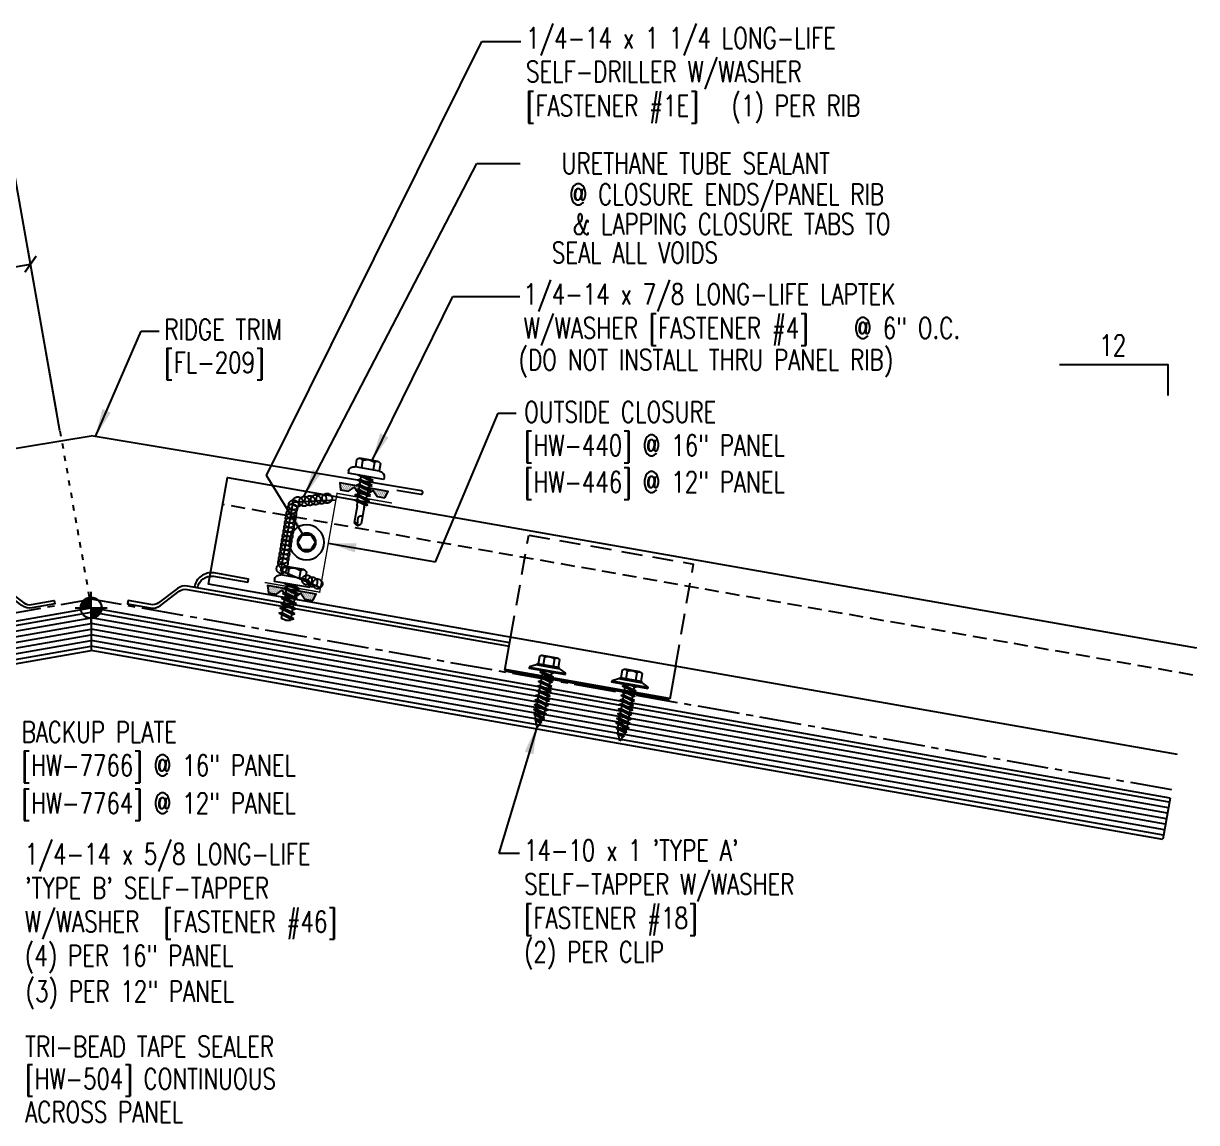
# Model space of a CAD drawing. Header units: inches. Extents: x -2 to 189, y 14 to 99.
# Drawn here: x 19.05 to 40.08, y 14.15 to 33.86 of the extents above; entities that cross this region are included whole.
import ezdxf
from ezdxf.enums import TextEntityAlignment as Align

# ---------------------------------------------------------------- set-up
doc = ezdxf.new("R2010")
doc.units = ezdxf.units.IN
doc.header["$MEASUREMENT"] = 0
for name, pattern in [('CENTER2', [1.125, 0.75, -0.125, 0.125, -0.125]), ('DASH2', [0.1875, 0.125, -0.0625]), ('DOT2', [0.125, 0, -0.125]), ('HIDDEN2', [0.1875, 0.125, -0.0625])]:
    doc.linetypes.add(name, pattern=pattern)
for name, color, linetype in [('BARRIER', 253, 'CENTER2'), ('clip', 5, 'Continuous'), ('CLO', 3, 'Continuous'), ('DIM', 2, 'Continuous'), ('FASTENER', 9, 'Continuous'), ('MARK', 1, 'Continuous'), ('PANEL', 11, 'Continuous'), ('SEALANT', 253, 'CENTER2'), ('SECTION', 11, 'Continuous'), ('STLA', 12, 'Continuous'), ('TAPE', 8, 'Continuous'), ('TEXT', 2, 'Continuous'), ('TRIM', 6, 'Continuous'), ('wood', 3, 'Continuous')]:
    doc.layers.add(name, color=color, linetype=linetype)
doc.styles.add('TEXT', font='SIMPLEX', dxfattribs={"width": 0.75, "height": 6})
doc.styles.add('TEXT1', font='ROMANS.shx', dxfattribs={"width": 0.75, "height": 0.375})
doc.dimstyles.new('DETAIL$7', dxfattribs={"dimscale": 4, "dimtxt": 6, "dimasz": 0.125, "dimexe": 0.0625, "dimexo": 0.125, "dimgap": 0.0625, "dimtad": 1, "dimdec": 5, "dimzin": 3, "dimdsep": 46, "dimlunit": 4, "dimtxsty": 'TEXT', "dimblk": 'ARCHTICK', "dimcen": 0.0625, "dimclrd": 7, "dimclre": 7, "dimclrt": 2, "dimadec": 0, "dimazin": 0, "dimtfac": 0.666667, "dimtdec": 5, "dimtmove": 0, "dimatfit": 3, "dimfxl": 0, "dimfrac": 2, "dimtolj": 1, "dimtzin": 3, "dimarcsym": 0})

# ---------------------------------------------------------------- blocks, each defined once
blk = doc.blocks.new('slopr1')
at = {"layer": 'MARK', "color": 6}
blk.add_lwpolyline([(0, 0), (0, 0.1368), (-0.4871, 0.1368)], dxfattribs=at)
at = {"layer": 'MARK', "color": 2, "style": 'TEXT1', "width": 0.75}
blk.add_text('12', height=0.09375, dxfattribs=at).set_placement((-0.3095, 0.1779))
blk.add_attdef('SLOPR1', (0.0415, 0.0243), '', height=0.0938, dxfattribs=at)
blk = doc.blocks.new('FD-F46')
at = {"layer": 'TEXT', "style": 'TEXT1', "width": 0.75}
for s, p in [('1/4-14 x 5/8 LONG-LIFE', (0.0047, -0.0408)), ("'TYPE B' SELF-TAPPER", (0.0047, -0.1926)), ('W/WASHER', (0.0047, -0.3444)), ('[FASTENER #46]', (0.6255, -0.3444))]:
    blk.add_text(s, height=0.09375, dxfattribs=at).set_placement(p)
blk.add_attdef('(QUANTITY)', (0.0047, -0.4962), '', height=0.0938, dxfattribs=at)
blk = doc.blocks.new('FD-F4')
at = {"layer": 'TEXT', "style": 'TEXT1', "width": 0.75}
for s, p in [('1/4-14 x 7/8 LONG-LIFE LAPTEK', (0.0047, -0.0408)), ('W/WASHER [FASTENER #4]', (0.0047, -0.1926))]:
    blk.add_text(s, height=0.09375, dxfattribs=at).set_placement(p)
blk.add_attdef('(QUANTITY)', (1.4847, -0.1926), '', height=0.0938, dxfattribs=at)
at = {"layer": 'TEXT', "style": 'TEXT1', "flags": 1}
for tag, p in [('Color', (0.0624, -0.4349)), ('Calc', (0.0624, -0.4349)), ('Opt1', (0.0624, -0.4349)), ('Opt2', (0.0624, -0.4349)), ('Opt3', (0.0624, -0.4349)), ('Description', (0.0624, -0.4349)), ('Multiple', (0.0624, -0.4349)), ('Part', (0.0624, -0.4349)), ('Spare1', (0.0624, -0.6224)), ('Spare2', (0.0624, -0.6224)), ('Spare3', (0.0624, -0.6224)), ('Spare4', (0.0624, -0.6224)), ('Spare5', (0.0624, -0.6224)), ('Spare6', (0.0624, -0.6224)), ('Spare7', (0.0624, -0.6224)), ('Spare8', (0.0624, -0.6224)), ('Spare9', (0.0624, -0.6224)), ('Spare10', (0.0624, -0.6224))]:
    blk.add_attdef(tag, p, '', height=0.0938, dxfattribs=at)
blk = doc.blocks.new('_ArchTick')
at = {"color": 0, "linetype": 'ByBlock', "const_width": 0.15}
blk.add_lwpolyline([(-0.5, -0.5), (0.5, 0.5)], dxfattribs=at)
blk = doc.blocks.new('FD-F1E')
at = {"layer": 'TEXT', "style": 'TEXT1', "width": 0.75}
for s, p in [('1/4-14 x 1 1/4 LONG-LIFE', (0.0047, -0.0408)), ('SELF-DRILLER W/WASHER', (0.0047, -0.1926)), ('[FASTENER #1E]', (0.0047, -0.3444))]:
    blk.add_text(s, height=0.09375, dxfattribs=at).set_placement(p)
blk.add_attdef('(QUANTITY)', (0.9263, -0.3444), '', height=0.0938, dxfattribs=at)
blk = doc.blocks.new('wp')
at = {"layer": 'SECTION'}
for p, q in [((0, -0.0958), (0, 0.0958)), ((-0.0958, 0), (0.0958, 0))]:
    blk.add_line(p, q, dxfattribs=at)
at = {"layer": 'SECTION', "const_width": 0.0625}
for points in [[(0, 0.0312, 0.414214), (-0.0312, 0, 1)], [(0, -0.0312, 0.414214), (0.0312, 0, 1)]]:
    blk.add_lwpolyline(points, format="xyb", dxfattribs=at)
at = {"layer": 'SECTION'}
blk.add_circle((0, 0), 0.0625, dxfattribs=at)
blk = doc.blocks.new('*X9')
at = {"color": 0}
for p, q in [((-0.434, 0.135), (-0.434, 0.135)), ((-0.434, 0.123), (-0.434, 0.123)), ((-0.422, 0.141), (-0.422, 0.141)), ((-0.422, 0.129), (-0.422, 0.129)), ((-0.422, 0.117), (-0.422, 0.117)), ((-0.422, 0.105), (-0.422, 0.105)), ((-0.422, 0.094), (-0.422, 0.094)), ((-0.422, 0.082), (-0.422, 0.082)), ((-0.41, 0.135), (-0.41, 0.135)), ((-0.41, 0.123), (-0.41, 0.123)), ((-0.41, 0.111), (-0.41, 0.111)), ((-0.41, 0.1), (-0.41, 0.1)), ((-0.41, 0.088), (-0.41, 0.088)), ((-0.41, 0.076), (-0.41, 0.076)), ((-0.41, 0.064), (-0.41, 0.064)), ((-0.41, 0.053), (-0.41, 0.053)), ((-0.41, 0.041), (-0.41, 0.041)), ((-0.398, 0.141), (-0.398, 0.141)), ((-0.398, 0.129), (-0.398, 0.129)), ((-0.398, 0.117), (-0.398, 0.117)), ((-0.398, 0.105), (-0.398, 0.105)), ((-0.398, 0.094), (-0.398, 0.094)), ((-0.398, 0.082), (-0.398, 0.082)), ((-0.398, 0.07), (-0.398, 0.07)), ((-0.398, 0.059), (-0.398, 0.059)), ((-0.398, 0.047), (-0.398, 0.047)), ((-0.398, 0.035), (-0.398, 0.035)), ((-0.398, 0.023), (-0.398, 0.023)), ((-0.387, 0.135), (-0.387, 0.135)), ((-0.387, 0.123), (-0.387, 0.123)), ((-0.387, 0.111), (-0.387, 0.111)), ((-0.387, 0.1), (-0.387, 0.1)), ((-0.387, 0.088), (-0.387, 0.088)), ((-0.387, 0.076), (-0.387, 0.076)), ((-0.387, 0.064), (-0.387, 0.064)), ((-0.387, 0.053), (-0.387, 0.053)), ((-0.387, 0.041), (-0.387, 0.041)), ((-0.387, 0.029), (-0.387, 0.029)), ((-0.375, 0.141), (-0.375, 0.141)), ((-0.375, 0.129), (-0.375, 0.129)), ((-0.375, 0.117), (-0.375, 0.117)), ((-0.375, 0.105), (-0.375, 0.105)), ((-0.375, 0.094), (-0.375, 0.094)), ((-0.375, 0.082), (-0.375, 0.082)), ((-0.375, 0.07), (-0.375, 0.07)), ((-0.375, 0.059), (-0.375, 0.059)), ((-0.375, 0.047), (-0.375, 0.047)), ((-0.375, 0.035), (-0.375, 0.035)), ((-0.375, 0.023), (-0.375, 0.023)), ((-0.363, 0.135), (-0.363, 0.135)), ((-0.363, 0.123), (-0.363, 0.123)), ((-0.363, 0.111), (-0.363, 0.111)), ((-0.363, 0.1), (-0.363, 0.1)), ((-0.363, 0.088), (-0.363, 0.088)), ((-0.363, 0.076), (-0.363, 0.076)), ((-0.363, 0.064), (-0.363, 0.064)), ((-0.363, 0.053), (-0.363, 0.053)), ((-0.363, 0.041), (-0.363, 0.041)), ((-0.363, 0.029), (-0.363, 0.029)), ((-0.352, 0.141), (-0.352, 0.141)), ((-0.352, 0.129), (-0.352, 0.129)), ((-0.352, 0.117), (-0.352, 0.117)), ((-0.352, 0.105), (-0.352, 0.105)), ((-0.352, 0.094), (-0.352, 0.094)), ((-0.352, 0.082), (-0.352, 0.082)), ((-0.352, 0.07), (-0.352, 0.07)), ((-0.352, 0.059), (-0.352, 0.059)), ((-0.352, 0.047), (-0.352, 0.047)), ((-0.352, 0.035), (-0.352, 0.035)), ((-0.352, 0.023), (-0.352, 0.023)), ((-0.34, 0.135), (-0.34, 0.135)), ((-0.34, 0.123), (-0.34, 0.123)), ((-0.34, 0.111), (-0.34, 0.111)), ((-0.34, 0.1), (-0.34, 0.1)), ((-0.34, 0.088), (-0.34, 0.088)), ((-0.34, 0.076), (-0.34, 0.076)), ((-0.34, 0.064), (-0.34, 0.064)), ((-0.34, 0.053), (-0.34, 0.053)), ((-0.34, 0.041), (-0.34, 0.041)), ((-0.34, 0.029), (-0.34, 0.029)), ((-0.328, 0.141), (-0.328, 0.141)), ((-0.328, 0.129), (-0.328, 0.129)), ((-0.328, 0.117), (-0.328, 0.117)), ((-0.328, 0.105), (-0.328, 0.105)), ((-0.328, 0.094), (-0.328, 0.094)), ((-0.328, 0.082), (-0.328, 0.082)), ((-0.328, 0.07), (-0.328, 0.07)), ((-0.328, 0.059), (-0.328, 0.059)), ((-0.328, 0.047), (-0.328, 0.047)), ((-0.328, 0.035), (-0.328, 0.035)), ((-0.328, 0.023), (-0.328, 0.023)), ((-0.316, 0.135), (-0.316, 0.135)), ((-0.316, 0.123), (-0.316, 0.123)), ((-0.316, 0.111), (-0.316, 0.111)), ((-0.316, 0.1), (-0.316, 0.1)), ((-0.316, 0.088), (-0.316, 0.088)), ((-0.316, 0.076), (-0.316, 0.076)), ((-0.316, 0.064), (-0.316, 0.064)), ((-0.316, 0.053), (-0.316, 0.053)), ((-0.316, 0.041), (-0.316, 0.041)), ((-0.316, 0.029), (-0.316, 0.029)), ((-0.305, 0.141), (-0.305, 0.141)), ((-0.305, 0.129), (-0.305, 0.129)), ((-0.305, 0.117), (-0.305, 0.117)), ((-0.305, 0.105), (-0.305, 0.105)), ((-0.305, 0.094), (-0.305, 0.094)), ((-0.305, 0.082), (-0.305, 0.082)), ((-0.305, 0.07), (-0.305, 0.07)), ((-0.305, 0.059), (-0.305, 0.059)), ((-0.305, 0.047), (-0.305, 0.047)), ((-0.305, 0.035), (-0.305, 0.035)), ((-0.305, 0.023), (-0.305, 0.023)), ((-0.293, 0.135), (-0.293, 0.135)), ((-0.293, 0.123), (-0.293, 0.123)), ((-0.293, 0.111), (-0.293, 0.111)), ((-0.293, 0.1), (-0.293, 0.1)), ((-0.293, 0.088), (-0.293, 0.088)), ((-0.293, 0.076), (-0.293, 0.076)), ((-0.293, 0.064), (-0.293, 0.064)), ((-0.293, 0.053), (-0.293, 0.053)), ((-0.293, 0.041), (-0.293, 0.041)), ((-0.293, 0.029), (-0.293, 0.029)), ((-0.281, 0.141), (-0.281, 0.141)), ((-0.281, 0.129), (-0.281, 0.129)), ((-0.281, 0.117), (-0.281, 0.117)), ((-0.281, 0.105), (-0.281, 0.105)), ((-0.281, 0.094), (-0.281, 0.094)), ((-0.281, 0.082), (-0.281, 0.082)), ((-0.281, 0.07), (-0.281, 0.07)), ((-0.281, 0.059), (-0.281, 0.059)), ((-0.281, 0.047), (-0.281, 0.047)), ((-0.281, 0.035), (-0.281, 0.035)), ((-0.281, 0.023), (-0.281, 0.023)), ((-0.27, 0.135), (-0.27, 0.135)), ((-0.27, 0.123), (-0.27, 0.123)), ((-0.27, 0.111), (-0.27, 0.111)), ((-0.27, 0.1), (-0.27, 0.1)), ((-0.27, 0.088), (-0.27, 0.088)), ((-0.27, 0.076), (-0.27, 0.076)), ((-0.27, 0.064), (-0.27, 0.064)), ((-0.27, 0.053), (-0.27, 0.053)), ((-0.27, 0.041), (-0.27, 0.041)), ((-0.27, 0.029), (-0.27, 0.029)), ((-0.258, 0.141), (-0.258, 0.141)), ((-0.258, 0.129), (-0.258, 0.129)), ((-0.258, 0.117), (-0.258, 0.117)), ((-0.258, 0.105), (-0.258, 0.105)), ((-0.258, 0.094), (-0.258, 0.094)), ((-0.258, 0.082), (-0.258, 0.082)), ((-0.258, 0.07), (-0.258, 0.07)), ((-0.258, 0.059), (-0.258, 0.059)), ((-0.258, 0.047), (-0.258, 0.047)), ((-0.258, 0.035), (-0.258, 0.035)), ((-0.258, 0.023), (-0.258, 0.023)), ((-0.246, 0.135), (-0.246, 0.135)), ((-0.246, 0.123), (-0.246, 0.123)), ((-0.246, 0.111), (-0.246, 0.111)), ((-0.246, 0.1), (-0.246, 0.1)), ((-0.246, 0.088), (-0.246, 0.088)), ((-0.246, 0.076), (-0.246, 0.076)), ((-0.246, 0.064), (-0.246, 0.064)), ((-0.246, 0.053), (-0.246, 0.053)), ((-0.246, 0.041), (-0.246, 0.041)), ((-0.234, 0.141), (-0.234, 0.141)), ((-0.234, 0.129), (-0.234, 0.129)), ((-0.234, 0.117), (-0.234, 0.117)), ((-0.234, 0.105), (-0.234, 0.105)), ((-0.234, 0.094), (-0.234, 0.094)), ((-0.234, 0.082), (-0.234, 0.082)), ((-0.234, 0.07), (-0.234, 0.07)), ((-0.234, 0.059), (-0.234, 0.059)), ((-0.234, 0.047), (-0.234, 0.047)), ((-0.223, 0.135), (-0.223, 0.135)), ((-0.223, 0.123), (-0.223, 0.123)), ((-0.223, 0.111), (-0.223, 0.111)), ((-0.223, 0.1), (-0.223, 0.1)), ((-0.223, 0.088), (-0.223, 0.088)), ((-0.223, 0.076), (-0.223, 0.076)), ((-0.223, 0.064), (-0.223, 0.064)), ((-0.211, 0.141), (-0.211, 0.141)), ((-0.211, 0.129), (-0.211, 0.129)), ((-0.211, 0.117), (-0.211, 0.117)), ((-0.211, 0.105), (-0.211, 0.105)), ((-0.211, 0.094), (-0.211, 0.094)), ((-0.211, 0.082), (-0.211, 0.082)), ((-0.211, 0.07), (-0.211, 0.07)), ((-0.199, 0.135), (-0.199, 0.135)), ((-0.199, 0.123), (-0.199, 0.123)), ((-0.199, 0.111), (-0.199, 0.111)), ((-0.199, 0.1), (-0.199, 0.1)), ((-0.199, 0.088), (-0.199, 0.088)), ((-0.188, 0.141), (-0.188, 0.141)), ((-0.188, 0.129), (-0.188, 0.129)), ((-0.188, 0.117), (-0.188, 0.117)), ((-0.188, 0.105), (-0.188, 0.105)), ((-0.188, 0.094), (-0.188, 0.094)), ((-0.176, 0.135), (-0.176, 0.135)), ((-0.176, 0.123), (-0.176, 0.123)), ((-0.176, 0.111), (-0.176, 0.111)), ((-0.164, 0.141), (-0.164, 0.141)), ((-0.164, 0.129), (-0.164, 0.129)), ((-0.164, 0.117), (-0.164, 0.117)), ((-0.164, 0.105), (-0.164, 0.105)), ((-0.152, 0.135), (-0.152, 0.135)), ((-0.152, 0.123), (-0.152, 0.123)), ((-0.152, 0.111), (-0.152, 0.111)), ((-0.152, 0.1), (-0.152, 0.1)), ((-0.141, 0.141), (-0.141, 0.141)), ((-0.141, 0.129), (-0.141, 0.129)), ((-0.141, 0.117), (-0.141, 0.117)), ((-0.141, 0.105), (-0.141, 0.105)), ((-0.141, 0.094), (-0.141, 0.094)), ((-0.141, 0.082), (-0.141, 0.082)), ((-0.129, 0.135), (-0.129, 0.135)), ((-0.129, 0.123), (-0.129, 0.123)), ((-0.129, 0.111), (-0.129, 0.111)), ((-0.129, 0.1), (-0.129, 0.1)), ((-0.129, 0.088), (-0.129, 0.088)), ((-0.129, 0.076), (-0.129, 0.076)), ((-0.117, 0.141), (-0.117, 0.141)), ((-0.117, 0.129), (-0.117, 0.129)), ((-0.117, 0.117), (-0.117, 0.117)), ((-0.117, 0.105), (-0.117, 0.105)), ((-0.117, 0.094), (-0.117, 0.094)), ((-0.117, 0.082), (-0.117, 0.082)), ((-0.117, 0.07), (-0.117, 0.07)), ((-0.117, 0.059), (-0.117, 0.059)), ((-0.105, 0.135), (-0.105, 0.135)), ((-0.105, 0.123), (-0.105, 0.123)), ((-0.105, 0.111), (-0.105, 0.111)), ((-0.105, 0.1), (-0.105, 0.1)), ((-0.105, 0.088), (-0.105, 0.088)), ((-0.105, 0.076), (-0.105, 0.076)), ((-0.105, 0.064), (-0.105, 0.064)), ((-0.105, 0.053), (-0.105, 0.053)), ((-0.094, 0.141), (-0.094, 0.141)), ((-0.094, 0.129), (-0.094, 0.129)), ((-0.094, 0.117), (-0.094, 0.117)), ((-0.094, 0.105), (-0.094, 0.105)), ((-0.094, 0.094), (-0.094, 0.094)), ((-0.094, 0.082), (-0.094, 0.082)), ((-0.094, 0.07), (-0.094, 0.07)), ((-0.094, 0.059), (-0.094, 0.059)), ((-0.094, 0.047), (-0.094, 0.047)), ((-0.094, 0.035), (-0.094, 0.035)), ((-0.082, 0.135), (-0.082, 0.135)), ((-0.082, 0.123), (-0.082, 0.123)), ((-0.082, 0.111), (-0.082, 0.111)), ((-0.082, 0.1), (-0.082, 0.1)), ((-0.082, 0.088), (-0.082, 0.088)), ((-0.082, 0.076), (-0.082, 0.076)), ((-0.082, 0.064), (-0.082, 0.064)), ((-0.082, 0.053), (-0.082, 0.053)), ((-0.082, 0.041), (-0.082, 0.041)), ((-0.082, 0.029), (-0.082, 0.029)), ((-0.07, 0.141), (-0.07, 0.141)), ((-0.07, 0.129), (-0.07, 0.129)), ((-0.07, 0.117), (-0.07, 0.117)), ((-0.07, 0.105), (-0.07, 0.105)), ((-0.07, 0.094), (-0.07, 0.094)), ((-0.07, 0.082), (-0.07, 0.082)), ((-0.07, 0.07), (-0.07, 0.07)), ((-0.07, 0.059), (-0.07, 0.059)), ((-0.07, 0.047), (-0.07, 0.047)), ((-0.07, 0.035), (-0.07, 0.035)), ((-0.07, 0.023), (-0.07, 0.023)), ((-0.059, 0.135), (-0.059, 0.135)), ((-0.059, 0.123), (-0.059, 0.123)), ((-0.059, 0.111), (-0.059, 0.111)), ((-0.059, 0.1), (-0.059, 0.1)), ((-0.059, 0.088), (-0.059, 0.088)), ((-0.059, 0.076), (-0.059, 0.076)), ((-0.059, 0.064), (-0.059, 0.064)), ((-0.059, 0.053), (-0.059, 0.053)), ((-0.059, 0.041), (-0.059, 0.041)), ((-0.059, 0.029), (-0.059, 0.029)), ((-0.047, 0.141), (-0.047, 0.141)), ((-0.047, 0.129), (-0.047, 0.129)), ((-0.047, 0.117), (-0.047, 0.117)), ((-0.047, 0.105), (-0.047, 0.105)), ((-0.047, 0.094), (-0.047, 0.094)), ((-0.047, 0.082), (-0.047, 0.082)), ((-0.047, 0.07), (-0.047, 0.07)), ((-0.047, 0.059), (-0.047, 0.059)), ((-0.047, 0.047), (-0.047, 0.047)), ((-0.047, 0.035), (-0.047, 0.035)), ((-0.047, 0.023), (-0.047, 0.023)), ((-0.035, 0.135), (-0.035, 0.135)), ((-0.035, 0.123), (-0.035, 0.123)), ((-0.035, 0.111), (-0.035, 0.111)), ((-0.035, 0.1), (-0.035, 0.1)), ((-0.035, 0.088), (-0.035, 0.088)), ((-0.035, 0.076), (-0.035, 0.076)), ((-0.035, 0.064), (-0.035, 0.064)), ((-0.035, 0.053), (-0.035, 0.053)), ((-0.035, 0.041), (-0.035, 0.041)), ((-0.035, 0.029), (-0.035, 0.029)), ((-0.023, 0.141), (-0.023, 0.141)), ((-0.023, 0.129), (-0.023, 0.129)), ((-0.023, 0.117), (-0.023, 0.117)), ((-0.023, 0.105), (-0.023, 0.105)), ((-0.023, 0.094), (-0.023, 0.094)), ((-0.023, 0.082), (-0.023, 0.082)), ((-0.023, 0.07), (-0.023, 0.07)), ((-0.023, 0.059), (-0.023, 0.059)), ((-0.023, 0.047), (-0.023, 0.047)), ((-0.023, 0.035), (-0.023, 0.035)), ((-0.023, 0.023), (-0.023, 0.023)), ((-0.012, 0.135), (-0.012, 0.135)), ((-0.012, 0.123), (-0.012, 0.123)), ((-0.012, 0.111), (-0.012, 0.111)), ((-0.012, 0.1), (-0.012, 0.1)), ((-0.012, 0.088), (-0.012, 0.088)), ((-0.012, 0.076), (-0.012, 0.076)), ((-0.012, 0.064), (-0.012, 0.064)), ((-0.012, 0.053), (-0.012, 0.053)), ((-0.012, 0.041), (-0.012, 0.041)), ((-0.012, 0.029), (-0.012, 0.029)), ((0, 0.141), (0, 0.141)), ((0, 0.129), (0, 0.129)), ((0, 0.117), (0, 0.117)), ((0, 0.105), (0, 0.105)), ((0, 0.094), (0, 0.094)), ((0, 0.082), (0, 0.082)), ((0, 0.07), (0, 0.07)), ((0, 0.059), (0, 0.059)), ((0, 0.047), (0, 0.047)), ((0, 0.035), (0, 0.035)), ((0, 0.023), (0, 0.023)), ((0.012, 0.135), (0.012, 0.135)), ((0.012, 0.123), (0.012, 0.123)), ((0.012, 0.111), (0.012, 0.111)), ((0.012, 0.1), (0.012, 0.1)), ((0.012, 0.088), (0.012, 0.088)), ((0.012, 0.076), (0.012, 0.076)), ((0.012, 0.064), (0.012, 0.064)), ((0.012, 0.053), (0.012, 0.053)), ((0.012, 0.041), (0.012, 0.041)), ((0.012, 0.029), (0.012, 0.029)), ((0.023, 0.141), (0.023, 0.141)), ((0.023, 0.129), (0.023, 0.129)), ((0.023, 0.117), (0.023, 0.117)), ((0.023, 0.105), (0.023, 0.105)), ((0.023, 0.094), (0.023, 0.094)), ((0.023, 0.082), (0.023, 0.082)), ((0.023, 0.07), (0.023, 0.07)), ((0.023, 0.059), (0.023, 0.059)), ((0.023, 0.047), (0.023, 0.047)), ((0.023, 0.035), (0.023, 0.035)), ((0.023, 0.023), (0.023, 0.023)), ((0.035, 0.135), (0.035, 0.135)), ((0.035, 0.123), (0.035, 0.123)), ((0.035, 0.111), (0.035, 0.111)), ((0.035, 0.1), (0.035, 0.1)), ((0.035, 0.088), (0.035, 0.088)), ((0.035, 0.076), (0.035, 0.076)), ((0.035, 0.064), (0.035, 0.064)), ((0.035, 0.053), (0.035, 0.053)), ((0.035, 0.041), (0.035, 0.041)), ((0.035, 0.029), (0.035, 0.029)), ((0.047, 0.141), (0.047, 0.141)), ((0.047, 0.129), (0.047, 0.129)), ((0.047, 0.117), (0.047, 0.117)), ((0.047, 0.105), (0.047, 0.105)), ((0.047, 0.094), (0.047, 0.094)), ((0.047, 0.082), (0.047, 0.082)), ((0.047, 0.07), (0.047, 0.07)), ((0.047, 0.059), (0.047, 0.059)), ((0.047, 0.047), (0.047, 0.047)), ((0.047, 0.035), (0.047, 0.035)), ((0.047, 0.023), (0.047, 0.023)), ((0.059, 0.135), (0.059, 0.135)), ((0.059, 0.123), (0.059, 0.123)), ((0.059, 0.111), (0.059, 0.111)), ((0.059, 0.1), (0.059, 0.1)), ((0.059, 0.088), (0.059, 0.088)), ((0.059, 0.076), (0.059, 0.076)), ((0.059, 0.064), (0.059, 0.064)), ((0.059, 0.053), (0.059, 0.053)), ((0.059, 0.041), (0.059, 0.041)), ((0.059, 0.029), (0.059, 0.029)), ((0.07, 0.141), (0.07, 0.141)), ((0.07, 0.129), (0.07, 0.129)), ((0.07, 0.117), (0.07, 0.117)), ((0.07, 0.105), (0.07, 0.105)), ((0.07, 0.094), (0.07, 0.094)), ((0.07, 0.082), (0.07, 0.082)), ((0.07, 0.07), (0.07, 0.07)), ((0.07, 0.059), (0.07, 0.059)), ((0.07, 0.047), (0.07, 0.047)), ((0.07, 0.035), (0.07, 0.035)), ((0.07, 0.023), (0.07, 0.023)), ((0.082, 0.135), (0.082, 0.135)), ((0.082, 0.123), (0.082, 0.123)), ((0.082, 0.111), (0.082, 0.111)), ((0.082, 0.1), (0.082, 0.1)), ((0.082, 0.088), (0.082, 0.088)), ((0.082, 0.076), (0.082, 0.076)), ((0.082, 0.064), (0.082, 0.064)), ((0.082, 0.053), (0.082, 0.053)), ((0.082, 0.041), (0.082, 0.041)), ((0.082, 0.029), (0.082, 0.029)), ((0.094, 0.141), (0.094, 0.141)), ((0.094, 0.129), (0.094, 0.129)), ((0.094, 0.117), (0.094, 0.117)), ((0.094, 0.105), (0.094, 0.105)), ((0.094, 0.094), (0.094, 0.094)), ((0.094, 0.082), (0.094, 0.082)), ((0.094, 0.07), (0.094, 0.07)), ((0.094, 0.059), (0.094, 0.059)), ((0.094, 0.047), (0.094, 0.047)), ((0.094, 0.035), (0.094, 0.035)), ((0.105, 0.135), (0.105, 0.135)), ((0.105, 0.123), (0.105, 0.123)), ((0.105, 0.111), (0.105, 0.111)), ((0.105, 0.1), (0.105, 0.1)), ((0.105, 0.088), (0.105, 0.088)), ((0.105, 0.076), (0.105, 0.076)), ((0.105, 0.064), (0.105, 0.064)), ((0.105, 0.053), (0.105, 0.053)), ((0.117, 0.141), (0.117, 0.141)), ((0.117, 0.129), (0.117, 0.129)), ((0.117, 0.117), (0.117, 0.117)), ((0.117, 0.105), (0.117, 0.105)), ((0.117, 0.094), (0.117, 0.094)), ((0.117, 0.082), (0.117, 0.082)), ((0.117, 0.07), (0.117, 0.07)), ((0.117, 0.059), (0.117, 0.059)), ((0.129, 0.135), (0.129, 0.135)), ((0.129, 0.123), (0.129, 0.123)), ((0.129, 0.111), (0.129, 0.111)), ((0.129, 0.1), (0.129, 0.1)), ((0.129, 0.088), (0.129, 0.088)), ((0.129, 0.076), (0.129, 0.076)), ((0.141, 0.141), (0.141, 0.141)), ((0.141, 0.129), (0.141, 0.129)), ((0.141, 0.117), (0.141, 0.117)), ((0.141, 0.105), (0.141, 0.105)), ((0.141, 0.094), (0.141, 0.094)), ((0.141, 0.082), (0.141, 0.082)), ((0.152, 0.135), (0.152, 0.135)), ((0.152, 0.123), (0.152, 0.123)), ((0.152, 0.111), (0.152, 0.111)), ((0.152, 0.1), (0.152, 0.1)), ((0.164, 0.141), (0.164, 0.141)), ((0.164, 0.129), (0.164, 0.129)), ((0.164, 0.117), (0.164, 0.117)), ((0.164, 0.105), (0.164, 0.105)), ((0.176, 0.135), (0.176, 0.135)), ((0.176, 0.123), (0.176, 0.123)), ((0.176, 0.111), (0.176, 0.111)), ((0.188, 0.141), (0.188, 0.141)), ((0.188, 0.129), (0.188, 0.129)), ((0.188, 0.117), (0.188, 0.117)), ((0.188, 0.105), (0.188, 0.105)), ((0.188, 0.094), (0.188, 0.094)), ((0.199, 0.135), (0.199, 0.135)), ((0.199, 0.123), (0.199, 0.123)), ((0.199, 0.111), (0.199, 0.111)), ((0.199, 0.1), (0.199, 0.1)), ((0.199, 0.088), (0.199, 0.088)), ((0.211, 0.141), (0.211, 0.141)), ((0.211, 0.129), (0.211, 0.129)), ((0.211, 0.117), (0.211, 0.117)), ((0.211, 0.105), (0.211, 0.105)), ((0.211, 0.094), (0.211, 0.094)), ((0.211, 0.082), (0.211, 0.082)), ((0.211, 0.07), (0.211, 0.07)), ((0.223, 0.135), (0.223, 0.135)), ((0.223, 0.123), (0.223, 0.123)), ((0.223, 0.111), (0.223, 0.111)), ((0.223, 0.1), (0.223, 0.1)), ((0.223, 0.088), (0.223, 0.088)), ((0.223, 0.076), (0.223, 0.076)), ((0.223, 0.064), (0.223, 0.064)), ((0.234, 0.141), (0.234, 0.141)), ((0.234, 0.129), (0.234, 0.129)), ((0.234, 0.117), (0.234, 0.117)), ((0.234, 0.105), (0.234, 0.105)), ((0.234, 0.094), (0.234, 0.094)), ((0.234, 0.082), (0.234, 0.082)), ((0.234, 0.07), (0.234, 0.07)), ((0.234, 0.059), (0.234, 0.059)), ((0.234, 0.047), (0.234, 0.047)), ((0.246, 0.135), (0.246, 0.135)), ((0.246, 0.123), (0.246, 0.123)), ((0.246, 0.111), (0.246, 0.111)), ((0.246, 0.1), (0.246, 0.1)), ((0.246, 0.088), (0.246, 0.088)), ((0.246, 0.076), (0.246, 0.076)), ((0.246, 0.064), (0.246, 0.064)), ((0.246, 0.053), (0.246, 0.053)), ((0.246, 0.041), (0.246, 0.041)), ((0.258, 0.141), (0.258, 0.141)), ((0.258, 0.129), (0.258, 0.129)), ((0.258, 0.117), (0.258, 0.117)), ((0.258, 0.105), (0.258, 0.105)), ((0.258, 0.094), (0.258, 0.094)), ((0.258, 0.082), (0.258, 0.082)), ((0.258, 0.07), (0.258, 0.07)), ((0.258, 0.059), (0.258, 0.059)), ((0.258, 0.047), (0.258, 0.047)), ((0.258, 0.035), (0.258, 0.035)), ((0.258, 0.023), (0.258, 0.023)), ((0.27, 0.135), (0.27, 0.135)), ((0.27, 0.123), (0.27, 0.123)), ((0.27, 0.111), (0.27, 0.111)), ((0.27, 0.1), (0.27, 0.1)), ((0.27, 0.088), (0.27, 0.088)), ((0.27, 0.076), (0.27, 0.076)), ((0.27, 0.064), (0.27, 0.064)), ((0.27, 0.053), (0.27, 0.053)), ((0.27, 0.041), (0.27, 0.041)), ((0.27, 0.029), (0.27, 0.029)), ((0.281, 0.141), (0.281, 0.141)), ((0.281, 0.129), (0.281, 0.129)), ((0.281, 0.117), (0.281, 0.117)), ((0.281, 0.105), (0.281, 0.105)), ((0.281, 0.094), (0.281, 0.094)), ((0.281, 0.082), (0.281, 0.082)), ((0.281, 0.07), (0.281, 0.07)), ((0.281, 0.059), (0.281, 0.059)), ((0.281, 0.047), (0.281, 0.047)), ((0.281, 0.035), (0.281, 0.035)), ((0.281, 0.023), (0.281, 0.023)), ((0.293, 0.135), (0.293, 0.135)), ((0.293, 0.123), (0.293, 0.123)), ((0.293, 0.111), (0.293, 0.111)), ((0.293, 0.1), (0.293, 0.1)), ((0.293, 0.088), (0.293, 0.088)), ((0.293, 0.076), (0.293, 0.076)), ((0.293, 0.064), (0.293, 0.064)), ((0.293, 0.053), (0.293, 0.053)), ((0.293, 0.041), (0.293, 0.041)), ((0.293, 0.029), (0.293, 0.029)), ((0.305, 0.141), (0.305, 0.141)), ((0.305, 0.129), (0.305, 0.129)), ((0.305, 0.117), (0.305, 0.117)), ((0.305, 0.105), (0.305, 0.105)), ((0.305, 0.094), (0.305, 0.094)), ((0.305, 0.082), (0.305, 0.082)), ((0.305, 0.07), (0.305, 0.07)), ((0.305, 0.059), (0.305, 0.059)), ((0.305, 0.047), (0.305, 0.047)), ((0.305, 0.035), (0.305, 0.035)), ((0.305, 0.023), (0.305, 0.023)), ((0.316, 0.135), (0.316, 0.135)), ((0.316, 0.123), (0.316, 0.123)), ((0.316, 0.111), (0.316, 0.111)), ((0.316, 0.1), (0.316, 0.1)), ((0.316, 0.088), (0.316, 0.088)), ((0.316, 0.076), (0.316, 0.076)), ((0.316, 0.064), (0.316, 0.064)), ((0.316, 0.053), (0.316, 0.053)), ((0.316, 0.041), (0.316, 0.041)), ((0.316, 0.029), (0.316, 0.029)), ((0.328, 0.141), (0.328, 0.141)), ((0.328, 0.129), (0.328, 0.129)), ((0.328, 0.117), (0.328, 0.117)), ((0.328, 0.105), (0.328, 0.105)), ((0.328, 0.094), (0.328, 0.094)), ((0.328, 0.082), (0.328, 0.082)), ((0.328, 0.07), (0.328, 0.07)), ((0.328, 0.059), (0.328, 0.059)), ((0.328, 0.047), (0.328, 0.047)), ((0.328, 0.035), (0.328, 0.035)), ((0.328, 0.023), (0.328, 0.023)), ((0.34, 0.135), (0.34, 0.135)), ((0.34, 0.123), (0.34, 0.123)), ((0.34, 0.111), (0.34, 0.111)), ((0.34, 0.1), (0.34, 0.1)), ((0.34, 0.088), (0.34, 0.088)), ((0.34, 0.076), (0.34, 0.076)), ((0.34, 0.064), (0.34, 0.064)), ((0.34, 0.053), (0.34, 0.053)), ((0.34, 0.041), (0.34, 0.041)), ((0.34, 0.029), (0.34, 0.029)), ((0.352, 0.141), (0.352, 0.141)), ((0.352, 0.129), (0.352, 0.129)), ((0.352, 0.117), (0.352, 0.117)), ((0.352, 0.105), (0.352, 0.105)), ((0.352, 0.094), (0.352, 0.094)), ((0.352, 0.082), (0.352, 0.082)), ((0.352, 0.07), (0.352, 0.07)), ((0.352, 0.059), (0.352, 0.059)), ((0.352, 0.047), (0.352, 0.047)), ((0.352, 0.035), (0.352, 0.035)), ((0.352, 0.023), (0.352, 0.023)), ((0.363, 0.135), (0.363, 0.135)), ((0.363, 0.123), (0.363, 0.123)), ((0.363, 0.111), (0.363, 0.111)), ((0.363, 0.1), (0.363, 0.1)), ((0.363, 0.088), (0.363, 0.088)), ((0.363, 0.076), (0.363, 0.076)), ((0.363, 0.064), (0.363, 0.064)), ((0.363, 0.053), (0.363, 0.053)), ((0.363, 0.041), (0.363, 0.041)), ((0.363, 0.029), (0.363, 0.029)), ((0.375, 0.141), (0.375, 0.141)), ((0.375, 0.129), (0.375, 0.129)), ((0.375, 0.117), (0.375, 0.117)), ((0.375, 0.105), (0.375, 0.105)), ((0.375, 0.094), (0.375, 0.094)), ((0.375, 0.082), (0.375, 0.082)), ((0.375, 0.07), (0.375, 0.07)), ((0.375, 0.059), (0.375, 0.059)), ((0.375, 0.047), (0.375, 0.047)), ((0.375, 0.035), (0.375, 0.035)), ((0.375, 0.023), (0.375, 0.023)), ((0.387, 0.135), (0.387, 0.135)), ((0.387, 0.123), (0.387, 0.123)), ((0.387, 0.111), (0.387, 0.111)), ((0.387, 0.1), (0.387, 0.1)), ((0.387, 0.088), (0.387, 0.088)), ((0.387, 0.076), (0.387, 0.076)), ((0.387, 0.064), (0.387, 0.064)), ((0.387, 0.053), (0.387, 0.053)), ((0.387, 0.041), (0.387, 0.041)), ((0.387, 0.029), (0.387, 0.029)), ((0.398, 0.141), (0.398, 0.141)), ((0.398, 0.129), (0.398, 0.129)), ((0.398, 0.117), (0.398, 0.117)), ((0.398, 0.105), (0.398, 0.105)), ((0.398, 0.094), (0.398, 0.094)), ((0.398, 0.082), (0.398, 0.082)), ((0.398, 0.07), (0.398, 0.07)), ((0.398, 0.059), (0.398, 0.059)), ((0.398, 0.047), (0.398, 0.047)), ((0.398, 0.035), (0.398, 0.035)), ((0.398, 0.023), (0.398, 0.023)), ((0.41, 0.135), (0.41, 0.135)), ((0.41, 0.123), (0.41, 0.123)), ((0.41, 0.111), (0.41, 0.111)), ((0.41, 0.1), (0.41, 0.1)), ((0.41, 0.088), (0.41, 0.088)), ((0.41, 0.076), (0.41, 0.076)), ((0.41, 0.064), (0.41, 0.064)), ((0.41, 0.053), (0.41, 0.053)), ((0.41, 0.041), (0.41, 0.041)), ((0.422, 0.141), (0.422, 0.141)), ((0.422, 0.129), (0.422, 0.129)), ((0.422, 0.117), (0.422, 0.117)), ((0.422, 0.105), (0.422, 0.105)), ((0.422, 0.094), (0.422, 0.094)), ((0.422, 0.082), (0.422, 0.082)), ((0.434, 0.135), (0.434, 0.135)), ((0.434, 0.123), (0.434, 0.123))]:
    blk.add_line(p, q, dxfattribs=at)
blk = doc.blocks.new('MB_DBTAP')
at = {"layer": 'TAPE', "color": 9}
blk.add_lwpolyline([(-0.403, 0.018), (-0.442, 0.141), (0.442, 0.141), (0.403, 0.018), (0.26, 0.018), (0.17, 0.109), (0.079, 0.018), (0, 0.018), (-0.079, 0.018), (-0.17, 0.109), (-0.26, 0.018)], close=True, dxfattribs=at)
at = {"layer": 'TAPE', "color": 251}
blk.add_blockref('*X9', (0, 0), dxfattribs=at)
blk = doc.blocks.new('MB_DW4')
at = {"layer": 'FASTENER'}
for p, q in [((-0.217, 0.305), (-0.217, 0.171)), ((-0.163, 0.337), (0.159, 0.337)), ((-0.108, 0.305), (-0.108, 0.171)), ((0.105, 0.305), (0.105, 0.171)), ((0.214, 0.305), (0.214, 0.171)), ((-0.326, 0.071), (-0.326, 0.037)), ((-0.326, 0.037), (0.322, 0.037)), ((-0.226, 0.171), (0.214, 0.171)), ((-0.141, -0.014), (0.037, 0.037)), ((-0.105, -0.034), (0.137, 0.035)), ((-0.088, 0.037), (-0.088, 0.001)), ((-0.088, 0.037), (0.085, 0.037)), ((0.085, 0.037), (0.134, 0.037)), ((0.085, 0.02), (0.085, -0.041)), ((0.137, 0.035), (0.134, 0.037)), ((0.322, 0.071), (0.322, 0.037)), ((-0.105, -0.034), (-0.141, -0.014)), ((-0.141, -0.105), (0.102, -0.036)), ((-0.105, -0.125), (-0.141, -0.105)), ((-0.141, -0.196), (0.102, -0.127)), ((-0.105, -0.216), (-0.141, -0.196)), ((-0.105, -0.125), (0.137, -0.056)), ((-0.105, -0.216), (0.137, -0.147)), ((-0.088, -0.029), (-0.088, -0.09)), ((-0.088, -0.12), (-0.088, -0.181)), ((0.085, -0.071), (0.085, -0.131)), ((0.085, -0.162), (0.085, -0.211)), ((0.137, -0.056), (0.102, -0.036)), ((0.137, -0.147), (0.102, -0.127)), ((-0.141, -0.287), (0.102, -0.217)), ((-0.105, -0.307), (-0.141, -0.287)), ((-0.141, -0.378), (0.102, -0.308)), ((-0.105, -0.398), (-0.141, -0.378)), ((-0.122, -0.463), (0.089, -0.403)), ((-0.105, -0.307), (0.137, -0.238)), ((-0.105, -0.398), (0.137, -0.328)), ((-0.084, -0.27), (-0.088, -0.211)), ((-0.078, -0.36), (-0.082, -0.3)), ((-0.071, -0.449), (-0.075, -0.389)), ((0.071, -0.408), (0.075, -0.346)), ((0.077, -0.315), (0.082, -0.253)), ((0.084, -0.223), (0.085, -0.211)), ((0.124, -0.423), (0.089, -0.403)), ((0.137, -0.238), (0.102, -0.217)), ((0.137, -0.328), (0.102, -0.308)), ((-0.086, -0.483), (-0.122, -0.463)), ((-0.086, -0.483), (0.124, -0.423)), ((-0.066, -0.516), (-0.069, -0.478)), ((-0.066, -0.516), (-0.066, -0.82)), ((0.063, -0.515), (0.068, -0.439)), ((0.063, -0.516), (0.063, -0.82)), ((-0.002, -0.866), (-0.066, -0.82)), ((-0.003, -0.854), (0.009, -0.714)), ((-0.002, -0.866), (0.063, -0.82))]:
    blk.add_line(p, q, dxfattribs=at)
for centre, radius, start, end in [((-0.163, 0.274), 0.0628, 29.8754, 150.1246), ((-0.002, 0.141), 0.196, 56.9974, 123.0026), ((0.159, 0.274), 0.0628, 29.8754, 150.1246), ((-0.226, 0.071), 0.1, 90, 180), ((0.222, 0.071), 0.1, 0, 90), ((0.073, -0.516), 0.01, 175.9484, 180), ((-0.036, -0.723), 0.0461, 11.1445, 130.906), ((0.039, -0.855), 0.0422, 55.4585, 194.8454)]:
    blk.add_arc(centre, radius, start, end, dxfattribs=at)
blk = doc.blocks.new('MB_516W')
blk.add_lwpolyline([(-0.078, 0.135), (-0.156, 0), (-0.078, -0.135), (0.078, -0.135), (0.156, 0), (0.078, 0.135)], close=True)
for radius in [0.312, 0.166]:
    blk.add_circle((0, 0), radius)
blk = doc.blocks.new('A$C23AA14D5')
at = {"layer": 'CLO', "const_width": 0.0239}
blk.add_lwpolyline([(2.284, 0.187), (1.299, 0.014), (0.987, 1.785), (0.002, 1.611)], dxfattribs=at)
at = {"layer": 'CLO'}
blk.add_lwpolyline([(1.285, 0.094), (1.993, 0.397), (1.776, 1.628), (1.007, 1.67)], dxfattribs=at)
blk = doc.blocks.new('fz46')
at = {"layer": 'FASTENER'}
for p, q in [((-0.223, 0.285), (-0.223, 0.151)), ((-0.168, 0.317), (0.154, 0.317)), ((-0.114, 0.285), (-0.114, 0.151)), ((0.099, 0.285), (0.099, 0.151)), ((0.208, 0.285), (0.208, 0.151)), ((-0.331, 0.051), (-0.331, 0.017)), ((-0.331, 0.017), (0.317, 0.017)), ((-0.231, 0.151), (0.217, 0.151)), ((-0.147, -0.036), (0.039, 0.017)), ((-0.111, -0.056), (0.132, 0.014)), ((-0.094, 0.017), (-0.094, -0.021)), ((-0.094, 0.017), (0.079, 0.017)), ((0.079, 0.017), (0.125, 0.017)), ((0.132, 0.014), (0.125, 0.017)), ((0.317, 0.051), (0.317, 0.017)), ((-0.111, -0.056), (-0.147, -0.036)), ((-0.147, -0.127), (0.096, -0.057)), ((-0.111, -0.147), (-0.147, -0.127)), ((-0.147, -0.218), (0.096, -0.148)), ((-0.111, -0.147), (0.132, -0.077)), ((-0.111, -0.238), (0.132, -0.168)), ((-0.094, -0.051), (-0.094, -0.111)), ((-0.094, -0.142), (-0.094, -0.202)), ((0.079, -0.002), (0.079, -0.062)), ((0.079, -0.093), (0.079, -0.153)), ((0.079, -0.183), (0.079, -0.244)), ((0.132, -0.077), (0.096, -0.057)), ((0.132, -0.168), (0.096, -0.148)), ((-0.111, -0.238), (-0.147, -0.218)), ((-0.147, -0.308), (0.096, -0.239)), ((-0.111, -0.328), (-0.147, -0.308)), ((-0.147, -0.399), (0.096, -0.33)), ((-0.111, -0.419), (-0.147, -0.399)), ((-0.111, -0.328), (0.132, -0.259)), ((-0.111, -0.419), (0.132, -0.35)), ((-0.094, -0.233), (-0.094, -0.293)), ((-0.094, -0.324), (-0.094, -0.384)), ((-0.094, -0.414), (-0.094, -0.475)), ((0.079, -0.274), (0.079, -0.335)), ((0.079, -0.365), (0.079, -0.426)), ((0.132, -0.259), (0.096, -0.239)), ((0.132, -0.35), (0.096, -0.33)), ((-0.147, -0.49), (0.096, -0.421)), ((-0.111, -0.51), (-0.147, -0.49)), ((-0.147, -0.581), (0.096, -0.512)), ((-0.111, -0.601), (-0.147, -0.581)), ((-0.111, -0.51), (0.132, -0.441)), ((-0.111, -0.601), (0.132, -0.532)), ((-0.094, -0.505), (-0.094, -0.566)), ((-0.094, -0.596), (-0.094, -0.616)), ((-0.007, -0.63), (-0.094, -0.616)), ((-0.007, -0.63), (0.079, -0.616)), ((0.079, -0.456), (0.079, -0.517)), ((0.079, -0.547), (0.079, -0.616)), ((0.132, -0.441), (0.096, -0.421)), ((0.132, -0.532), (0.096, -0.512))]:
    blk.add_line(p, q, dxfattribs=at)
for centre, radius, start, end in [((-0.168, 0.254), 0.0628, 29.8759, 150.125), ((-0.007, 0.121), 0.196, 56.9979, 123.003), ((0.154, 0.254), 0.0628, 29.8759, 150.125), ((-0.231, 0.051), 0.1, 90.0005, 180.0005), ((0.217, 0.051), 0.1, 0.0005, 90.0005)]:
    blk.add_arc(centre, radius, start, end, dxfattribs=at)
blk = doc.blocks.new('st10')
at = {"layer": 'FASTENER'}
for p, q in [((-0.181, 0.276), (-0.181, 0.137)), ((-0.135, 0.302), (0.135, 0.302)), ((-0.089, 0.276), (-0.089, 0.137)), ((0.089, 0.276), (0.089, 0.137)), ((0.181, 0.276), (0.181, 0.137)), ((-0.217, 0.114), (-0.326, 0.059)), ((-0.326, 0.059), (-0.326, 0.049)), ((-0.326, 0.049), (0.326, 0.049)), ((-0.217, 0.114), (0.217, 0.114)), ((-0.193, 0.137), (0.193, 0.137)), ((-0.193, 0.119), (0.193, 0.119)), ((-0.181, 0.137), (0.181, 0.137)), ((-0.129, 0.035), (-0.124, 0.037)), ((-0.096, 0.017), (-0.129, 0.035)), ((-0.129, -0.049), (0.096, 0.015)), ((-0.124, 0.037), (-0.08, 0.037)), ((-0.096, 0.017), (-0.025, 0.037)), ((-0.08, 0.037), (0.08, 0.037)), ((-0.08, 0.021), (-0.08, -0.035)), ((0.08, 0.037), (0.08, 0.011)), ((0.129, -0.003), (0.096, 0.015)), ((0.217, 0.114), (0.326, 0.059)), ((0.326, 0.059), (0.326, 0.049)), ((-0.096, -0.068), (-0.129, -0.049)), ((-0.129, -0.134), (0.096, -0.069)), ((-0.096, -0.152), (-0.129, -0.134)), ((-0.129, -0.218), (0.096, -0.154)), ((-0.096, -0.068), (0.129, -0.004)), ((-0.096, -0.152), (0.129, -0.088)), ((-0.096, -0.237), (0.129, -0.172)), ((-0.08, -0.063), (-0.08, -0.12)), ((-0.08, -0.148), (-0.08, -0.204)), ((0.08, -0.016), (0.08, -0.074)), ((0.08, -0.102), (0.08, -0.158)), ((0.08, -0.186), (0.08, -0.243)), ((0.129, -0.088), (0.096, -0.069)), ((0.129, -0.172), (0.096, -0.154)), ((-0.096, -0.237), (-0.129, -0.218)), ((-0.129, -0.303), (0.096, -0.238)), ((-0.096, -0.321), (-0.129, -0.303)), ((-0.129, -0.387), (0.096, -0.323)), ((-0.096, -0.406), (-0.129, -0.387)), ((-0.129, -0.471), (0.096, -0.407)), ((-0.096, -0.321), (0.129, -0.257)), ((-0.096, -0.406), (0.129, -0.341)), ((-0.08, -0.232), (-0.08, -0.288)), ((-0.08, -0.317), (-0.08, -0.373)), ((-0.08, -0.401), (-0.08, -0.457)), ((0.08, -0.27), (0.08, -0.327)), ((0.08, -0.355), (0.08, -0.412)), ((0.129, -0.257), (0.096, -0.238)), ((0.129, -0.341), (0.096, -0.323)), ((0.129, -0.426), (0.096, -0.407)), ((-0.096, -0.49), (-0.129, -0.471)), ((-0.129, -0.556), (0.096, -0.491)), ((-0.096, -0.575), (-0.129, -0.556)), ((-0.129, -0.64), (0.096, -0.576)), ((-0.096, -0.49), (0.129, -0.426)), ((-0.096, -0.575), (0.129, -0.51)), ((-0.096, -0.659), (0.129, -0.595)), ((-0.08, -0.485), (-0.08, -0.542)), ((-0.08, -0.57), (-0.08, -0.626)), ((0.08, -0.44), (0.08, -0.496)), ((0.08, -0.524), (0.08, -0.58)), ((0.129, -0.51), (0.096, -0.491)), ((0.129, -0.595), (0.096, -0.576)), ((-0.096, -0.659), (-0.129, -0.64)), ((-0.121, -0.722), (0.092, -0.662)), ((-0.088, -0.741), (-0.121, -0.722)), ((-0.095, -0.799), (0.071, -0.752)), ((-0.061, -0.818), (-0.095, -0.799)), ((-0.088, -0.741), (0.125, -0.68)), ((-0.061, -0.818), (0.104, -0.771)), ((0.104, -0.771), (0.071, -0.752)), ((0.125, -0.68), (0.092, -0.662)), ((-0.063, -0.877), (0.034, -0.847)), ((-0.029, -0.895), (-0.063, -0.877)), ((-0.029, -0.895), (0.068, -0.866)), ((0.068, -0.866), (0.034, -0.847))]:
    blk.add_line(p, q, dxfattribs=at)
blk.add_lwpolyline([(-0.331, 0.037), (-0.331, 0.049), (0.331, 0.049), (0.331, 0.037)], close=True, dxfattribs=at)
for centre, radius, start, end in [((-0.135, 0.25), 0.0527, 29.8754, 150.1246), ((0, 0.138), 0.164, 56.9974, 123.0026), ((0.135, 0.25), 0.0527, 29.8754, 150.1246), ((-0.193, 0.128), 0.00894, 90, 270), ((0.193, 0.128), 0.00894, 270, 90), ((-0.676, -0.642), 0.757, 358.2537, 2.5109), ((0.676, -0.642), 0.757, 180.9696, 185.1765), ((0.676, -0.642), 0.757, 187.255, 191.3837), ((0.676, -0.642), 0.757, 193.4363, 197.6723), ((-0.676, -0.642), 0.757, 343.5473, 349.3968), ((-0.676, -0.642), 0.757, 351.6648, 356.0901), ((0.676, -0.642), 0.757, 199.1495, 206.7351), ((-0.676, -0.642), 0.757, 333.2649, 342.2085)]:
    blk.add_arc(centre, radius, start, end, dxfattribs=at)

msp = doc.modelspace()

# ---------------------------------------------------------------- linework, layer by layer
for p, q in [((27.26967, 33.5328), (27.96737, 33.5328)), ((27.56205, 26.87244), (27.88194, 26.87244))]:
    msp.add_line(p, q)
at = {"color": 7}
msp.add_line((19.64723, 26.86989), (18.82375, 31.54012), dxfattribs=at)
at = {"layer": 'BARRIER'}
for p in [(0.89302, 20.1186), (39.64002, 20.11668)]:
    msp.add_line(p, (20.26095, 23.53373), dxfattribs=at)
at = {"layer": 'clip', "linetype": 'HIDDEN2', "ltscale": 3}
for p, q in [((27.78887, 22.87131), (28.10857, 24.68442)), ((28.10857, 24.68442), (31.06299, 24.16348)), ((30.74373, 22.35285), (31.06299, 24.16348))]:
    msp.add_line(p, q, dxfattribs=at)
at = {"layer": 'clip'}
for p, q in [((27.68132, 22.26136), (27.78887, 22.87131)), ((30.74373, 22.35285), (30.63574, 21.74042)), ((30.63574, 21.74042), (27.68132, 22.26136))]:
    msp.add_line(p, q, dxfattribs=at)
at = {"layer": 'clip', "const_width": 0.0625}
msp.add_lwpolyline([(30.63574, 21.74042), (27.68132, 22.26136)], dxfattribs=at)
at = {"layer": 'DIM', "color": 7}
for p, q in [((19.70266, 26.55557), (19.13271, 29.78791)), ((15.25103, 28.84961), (19.17612, 29.54171))]:
    msp.add_line(p, q, dxfattribs=at)
at = {"layer": 'PANEL', "color": 8, "linetype": 'DASH2', "ltscale": 2}
msp.add_line((40.01396, 22.17506), (22.62065, 25.23342), dxfattribs=at)
at = {"layer": 'PANEL'}
msp.add_lwpolyline([(39.74, 20.75259), (22.36896, 23.80675), (22.70584, 25.71728), (40.08162, 22.662)], dxfattribs=at)
at = {"layer": 'SEALANT'}
for centre in [(23.86862, 25.15518), (23.89179, 25.22563), (23.96626, 25.28226), (24.08172, 25.28885), (24.18399, 25.30204), (24.28749, 25.31641), (24.38976, 25.3296), (24.49326, 25.34397), (23.83771, 24.98466), (23.8513, 25.06483), (23.79694, 24.74417), (23.81053, 24.82434), (23.82412, 24.9045), (23.76977, 24.58385), (23.78335, 24.66401), (23.729, 24.34336), (23.74259, 24.42352), (23.75618, 24.50369), (23.70182, 24.18303), (23.71541, 24.2632), (23.67536, 24.08193), (24.13292, 23.87818), (24.22941, 23.84396), (24.32123, 23.80974)]:
    msp.add_circle(centre, 0.08824, dxfattribs=at)
at = {"layer": 'STLA'}
for points in [[(22.17021, 23.73694, -0.40942619), (22.45506, 23.94605), (23.07323, 23.83705), (23.08361, 23.89594), (22.46545, 24.00494, 0.41451753), (22.11237, 23.74713)], [(12.75799, 22.74999), (18.53275, 23.76823, -0.19891237), (18.71754, 23.72727), (19.05356, 23.46884, 0.19891237), (19.19367, 23.43778), (19.60014, 23.50945), (19.61053, 23.45056), (19.20405, 23.37889, -0.19891237), (19.01926, 23.41986), (18.68324, 23.67828, 0.19891237), (18.54314, 23.70934), (12.76837, 22.6911)], [(27.76748, 22.74999), (21.99271, 23.76823, 0.19891237), (21.80792, 23.72727), (21.4719, 23.46884, -0.19891237), (21.3318, 23.43778), (20.92532, 23.50945), (20.91494, 23.45056), (21.32141, 23.37889, 0.19891237), (21.5062, 23.41986), (21.84222, 23.67828, -0.19891237), (21.98232, 23.70934), (27.75709, 22.6911)]]:
    msp.add_lwpolyline(points, format="xyb", dxfattribs=at)
at = {"layer": 'TEXT', "linetype": 'DOT2'}
msp.add_line((19.70266, 26.55557), (20.26273, 23.37924), dxfattribs=at)
at = {"layer": 'TEXT'}
for p in [(28.41992, 22.13112), (29.15853, 22.00089), (29.89713, 21.87065)]:
    msp.add_point(p, dxfattribs=at)
at = {"layer": 'TRIM'}
for p, q in [((14.34211, 25.47883), (20.26047, 26.46523)), ((26.18335, 25.47883), (20.26499, 26.46523)), ((25.74587, 25.48838), (26.17308, 25.41718))]:
    msp.add_line(p, q, dxfattribs=at)
msp.add_arc((26.17821, 25.44801), 0.03125, 260.537678, 80.537678, dxfattribs=at)
at = {"layer": 'wood', "color": 3, "linetype": 'Continuous'}
for p, q in [((0.9188, 19.96839), (20.26047, 23.37884)), ((39.60653, 19.96761), (20.26047, 23.37884)), ((20.26273, 23.37924), (20.26273, 22.61688)), ((1.04904, 19.22978), (20.26047, 22.61727)), ((39.47629, 19.22901), (20.26047, 22.61727)), ((39.60666, 19.96839), (39.47643, 19.22978))]:
    msp.add_line(p, q, dxfattribs=at)
at = {"layer": 'wood', "color": 9, "linetype": 'Continuous'}
for p, q in [((0.93182, 19.89453), (20.26047, 23.30269)), ((0.94919, 19.79604), (20.26047, 23.20114)), ((39.5935, 19.89375), (20.26047, 23.30269)), ((39.57614, 19.79527), (20.26047, 23.20114)), ((0.96655, 19.69756), (20.26047, 23.0996)), ((0.98392, 19.59908), (20.26047, 22.99806)), ((39.55877, 19.69679), (20.26047, 23.0996)), ((39.54141, 19.59831), (20.26047, 22.99806)), ((1.00128, 19.5006), (20.26047, 22.89652)), ((1.01865, 19.40212), (20.26047, 22.79497)), ((39.52404, 19.49983), (20.26047, 22.89652)), ((39.50668, 19.40135), (20.26047, 22.79497)), ((1.03601, 19.30364), (20.26047, 22.69343)), ((39.48931, 19.30287), (20.26047, 22.69343))]:
    msp.add_line(p, q, dxfattribs=at)

# ---------------------------------------------------------------- block references
at = {"layer": 'CLO', "xscale": -1}
msp.add_blockref('A$C23AA14D5', (25.65873, 23.64723), dxfattribs=at)
at = {"layer": 'DIM', "color": 7, "yscale": 0.25, "zscale": 0.25}
for xscale, rotation in [(0.25, 190), (0.2499999999999999, 10)]:
    msp.add_blockref('_ArchTick', (19.17612, 29.54171), dxfattribs=dict(at, xscale=xscale, rotation=rotation))
at = {"layer": 'FASTENER', "xscale": -1}
for name, p, rotation in [('MB_DW4', (25.18083, 25.70246), 350.0000000000001), ('fz46', (23.85254, 23.78224), 350.0000000000001), ('st10', (28.43318, 22.2063), 349.9999999999999), ('st10', (29.91367, 21.95722), 349.9999999999999)]:
    msp.add_blockref(name, p, dxfattribs=dict(at, rotation=rotation))
msp.add_blockref('MB_516W', (24.12617, 24.55438), dxfattribs=at)
at = {"layer": 'MARK', "xscale": 4, "yscale": 4, "zscale": 4}
msp.add_blockref('slopr1', (39.57591, 27.18729), dxfattribs=at)
at = {"layer": 'TAPE', "xscale": -1, "rotation": 350.0000000000001}
for p in [(25.1299, 25.40607), (23.83678, 23.56213)]:
    msp.add_blockref('MB_DBTAP', p, dxfattribs=at)
at = {"layer": 'TEXT', "xscale": 4, "yscale": 4, "zscale": 4}
for name, p, values in [('FD-F1E', (28.03997, 33.57344), {'(QUANTITY)': '(1) PER RIB'}), ('FD-F4', (27.99784, 28.97964), {'(QUANTITY)': '@ 6" O.C.'}), ('FD-F46', (19.05532, 18.94138), {'(QUANTITY)': '(4) PER 16" PANEL'})]:
    msp.add_blockref(name, p, dxfattribs=at).add_auto_attribs(values)
at = {"layer": 'TEXT', "xscale": 3, "yscale": 3, "zscale": 3}
for p in [(20.26047, 23.37924), (20.26273, 23.37924)]:
    msp.add_blockref('wp', p, dxfattribs=at)

# ---------------------------------------------------------------- texts
at = {"layer": 'TEXT', "style": 'TEXT1', "width": 0.75}
for s, p in [('URETHANE TUBE SEALANT', (33.50749, 31.16258)), ('@ CLOSURE ENDS/PANEL RIB', (34.47589, 30.60636)), ('& LAPPING CLOSURE TABS TO', (34.5977, 30.07204)), ('SEAL ALL VOIDS', (31.49956, 29.5602))]:
    msp.add_text(s, height=0.375, dxfattribs=at).set_placement(p, align=Align.RIGHT)
for s, p in [('RIDGE TRIM', (21.57398, 28.18277)), ('[FL-209]', (21.57398, 27.5914)), ('(DO NOT INSTALL THRU PANEL RIB)', (27.92679, 27.63902, 0)), ('OUTSIDE CLOSURE', (28.02426, 26.70373)), ('[HW-440] @ 16" PANEL', (28.02426, 26.10373)), ('[HW-446] @ 12" PANEL', (28.02426, 25.44669)), ('BACKUP PLATE', (19.01589, 20.96723)), ('[HW-7766] @ 16" PANEL', (19.01589, 20.36723)), ('[HW-7764] @ 12" PANEL', (19.01589, 19.69029)), ("14-10 x 1 'TYPE A'", (28.02357, 18.84568)), ('SELF-TAPPER W/WASHER', (28.02357, 18.23854)), ('[FASTENER #18]', (28.02357, 17.63139)), ('(2) PER CLIP', (28.02357, 17.02425)), ('(3) PER 12" PANEL', (19.08778, 16.31828)), ('TRI-BEAD TAPE SEALER', (19.07953, 15.3273)), ('[HW-504] CONTINUOUS', (19.07953, 14.74815)), ('ACROSS PANEL', (19.07953, 14.15197))]:
    msp.add_text(s, height=0.375, dxfattribs=at).set_placement(p)

# ---------------------------------------------------------------- leaders
for points in [[(24.06386, 24.6897), (23.40528, 25.75378), (27.26967, 33.5328)], [(24.07859, 25.37704), (27.18036, 31.34567), (27.95614, 31.34567)], [(25.29829, 26.02351), (26.74714, 28.95931), (27.94607, 28.95931)], [(20.34017, 26.4527), (21.15921, 28.34141), (21.48168, 28.34141)], [(24.51447, 24.53966), (26.43365, 24.20415), (27.56205, 26.87244)], [(28.25757, 21.25677), (27.57411, 18.98305), (27.9451, 18.98305)]]:
    msp.add_leader(points, dimstyle='DETAIL$7')

doc.saveas('drawing.dxf')
